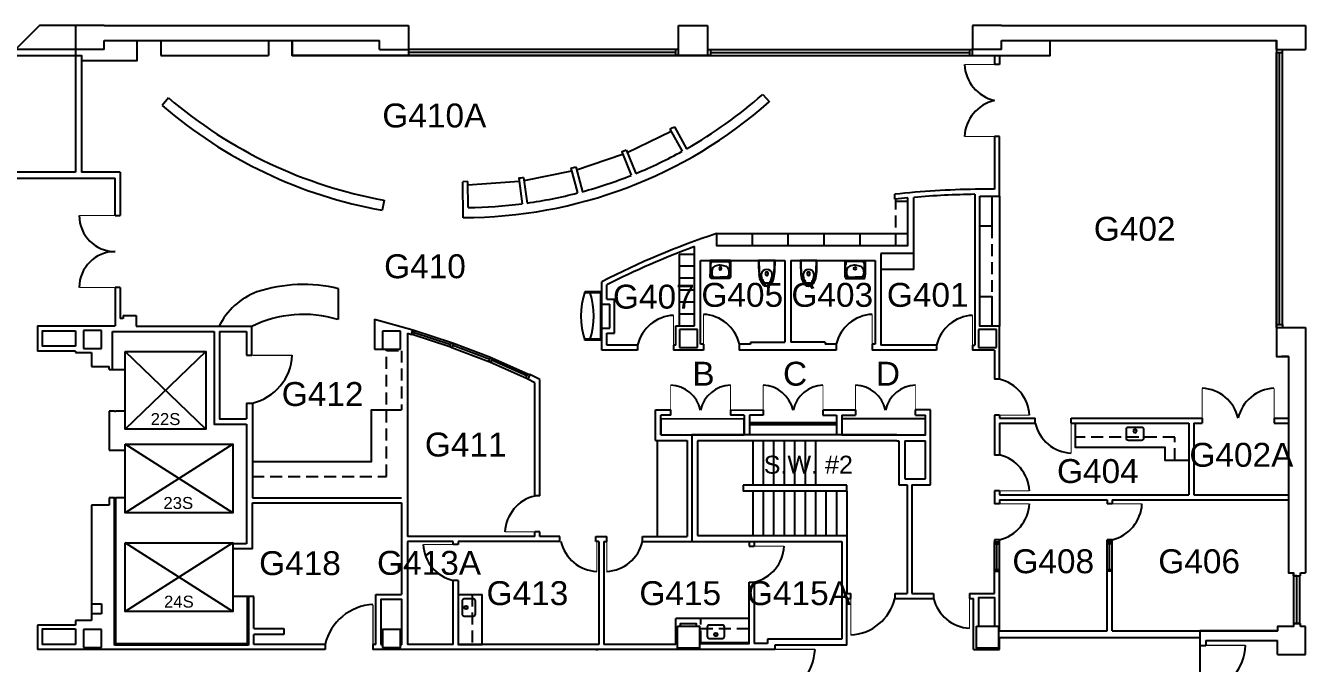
# Model space of a CAD drawing. Header units: inches. Extents: x -3235 to 3329, y 100 to 2924.
# Drawn here: x 2014 to 3298, y 1937 to 2577 of the extents above; entities that cross this region are included whole.
import ezdxf
from ezdxf.enums import TextEntityAlignment as Align

# ---------------------------------------------------------------- set-up
doc = ezdxf.new("R2010")
doc.units = ezdxf.units.IN
doc.header["$LTSCALE"] = 96
doc.header["$MEASUREMENT"] = 0
doc.linetypes.add('HIDDEN2', pattern=[0.1875, 0.125, -0.0625])
doc.layers.get('0').update_dxf_attribs({"linetype": 'CONTINUOUS'})
doc.layers.get('DEFPOINTS').update_dxf_attribs({"color": 31, "linetype": 'CONTINUOUS'})
for name, color, linetype in [('A-ANNO-ROOM', 4, 'CONTINUOUS'), ('A-ANNO-TEXT', 4, 'CONTINUOUS'), ('A-COLS', 5, 'CONTINUOUS'), ('A-DOOR', 2, 'CONTINUOUS'), ('A-FLOR-CASE', 3, 'CONTINUOUS'), ('A-FLOR-CASE-UPPR', 3, 'HIDDEN2'), ('A-FLOR-EVTR', 1, 'CONTINUOUS'), ('A-FLOR-PFIX', 2, 'CONTINUOUS'), ('A-FLOR-STRS', 2, 'CONTINUOUS'), ('A-GLAZ', 2, 'CONTINUOUS'), ('A-GLAZ-SILL', 1, 'CONTINUOUS'), ('A-SHAFT', 1, 'CONTINUOUS'), ('A-WALL-FULL', 6, 'CONTINUOUS')]:
    doc.layers.add(name, color=color, linetype=linetype)
doc.styles.add('A_FP1$0$Standard', font='txt')
doc.styles.add('ARIAL', font='arial.ttf')

# ---------------------------------------------------------------- blocks, each defined once
blk = doc.blocks.new('A_FP1$0$TRA_Lav2')
for p, q in [((-10.2, 0), (-10.2, -13.7)), ((-10.2, 0), (10.2, 0)), ((10.2, 0), (10.2, -13.7)), ((-9.5, -13.7), (-9.5, -4.4)), ((9.5, -13.7), (9.5, -4.4)), ((9.5, -13.7), (9.5, -4.4))]:
    blk.add_line(p, q)
for points in [[(0, -4.7, 0.096281), (-5.4, -5.7, 0.241749), (-8.3, -9.1, 0.139337), (-8.1, -15.2, 0.293749), (-6.4, -16.6, 0.028065), (0, -16.9)], [(0, -4.7, -0.096281), (5.4, -5.7, -0.241749), (8.3, -9.1, -0.139337), (8.1, -15.2, -0.293749), (6.4, -16.6, -0.028065), (0, -16.9)]]:
    blk.add_lwpolyline(points, format="xyb")
blk.add_circle((0, -8), 1.25)
for centre, radius, start, end in [((-3.1, -4.4), 6.41, 162.4135, 180), ((-7.3, -3), 2, 92.7884, 162.4135), ((-0.3, -147.5), 146.6, 87.0029, 92.7884), ((7.3, -3.1), 2, 17.2242, 87.0029), ((3.1, -4.4), 6.41, 0, 17.5865), ((3.1, -4.4), 6.41, 0, 17.2242), ((11.8, -13.7), 22.1, 180, 189.2025), ((-9, -17.1), 1, 189.2025, 267.5394), ((11.8, -13.7), 21.3, 180, 187.4822), ((-8.3, -16.3), 1, 187.4822, 267.7099), ((0, 191.9), 210.1, 267.5394, 272.4606), ((0, 191.9), 209.4, 267.7099, 272.2901), ((8.3, -16.3), 1, 272.2901, 352.5178), ((8.3, -16.3), 1, 272.2901, 352.5178), ((9, -17.1), 1, 272.4606, 350.7975), ((9, -17.1), 1, 272.4606, 350.7975), ((-11.8, -13.7), 21.3, 352.5178, 0), ((-11.8, -13.7), 21.3, 352.5178, 0), ((-11.8, -13.7), 22.1, 350.7975, 0), ((-11.8, -13.7), 22.1, 350.7975, 0)]:
    blk.add_arc(centre, radius, start, end)
blk = doc.blocks.new('A_FP1$0$corian-ss')
for p, q in [((6.625, 0), (-6.625, 0)), ((-8.625, -2), (-8.625, -11.375)), ((8.625, -11.375), (8.625, -2)), ((-6.625, -13.375), (6.625, -13.375))]:
    blk.add_line(p, q)
for radius in [1.75, 1.5]:
    blk.add_circle((0, -3.875), radius)
for centre, start, end in [((-6.625, -2), 90, 180), ((6.625, -2), 0, 90), ((-6.625, -11.375), 180, 270), ((6.625, -11.375), 270, 0)]:
    blk.add_arc(centre, 2, start, end)
blk = doc.blocks.new('A_FP1$0$TOILET')
for p, q in [((0, 8.4), (0, -8.4)), ((11.7, 0.7), (11.7, -0.8)), ((13.9, 1.3), (12.3, 1.3)), ((15, -0.2), (15, 0.2)), ((24.4, 1.2), (22, 2.9)), ((22.7, 1.7), (22.7, -1.8)), ((12.3, -1.3), (13.8, -1.3)), ((22, -2.9), (24.4, -1.3))]:
    blk.add_line(p, q)
for centre, radius, start, end in [((-0.6, -183.6), 192, 85.6595, 89.8129), ((-2.4, -199.1), 207, 85.4918, 89.3454), ((14.8, 0), 5.76, 138.8891, 221.1109), ((14.6, -0.5), 5.99, 95.8382, 134.1772), ((12.3, 0.7), 0.56, 90, 180.535), ((11.6, -14.2), 22.2, 63.1364, 84.1184), ((12.2, -13.1), 20.5, 64.9076, 85.1535), ((13.9, 0.2), 1.11, 0, 90.5857), ((14.9, -3.4), 8.85, 68.6011, 95.8382), ((10.9, -13.6), 19.8, 56.1601, 68.6011), ((15.7, -5.7), 12.2, 44.4074, 64.8903), ((16, -5), 12, 40.761, 61.8362), ((21.5, 1.7), 1.14, 0, 55.7536), ((22.8, 1.6), 2, 12.4978, 39.0597), ((23.9, 0.7), 0.757, 10.9251, 51.0236), ((12.7, 0), 12.3, 350.4841, 9.5159), ((24.1, 1.9), 1.36, 10.3332, 42.8161), ((14.6, 0), 11, 349.0024, 10.9976), ((0.5, 132.9), 140.8, 269.7854, 275.545), ((0.2, 149), 157.3, 269.9445, 275.0138), ((14.8, 0.6), 6.18, 225.8228, 258.905), ((12.3, -0.8), 0.56, 180, 270.5829), ((15, 1.8), 7.4, 258.905, 295.7005), ((13.8, -0.2), 1.13, 270, 0.5296), ((12.5, 11.5), 19.4, 274.1483, 298.3887), ((12.7, 11.2), 18.5, 274.3585, 296.0983), ((-14.9, 64.1), 76.5, 295.7005, 298.856), ((15.8, 5.5), 12, 295.153, 316.1614), ((16.4, 4.8), 11.5, 297.3045, 318.9088), ((21.6, -1.8), 1.04, 300.9018, 360), ((24.1, -0.8), 0.599, 303.3554, 354.696), ((23.4, -1.8), 1.38, 314.4952, 352.3555), ((23.7, -1.8), 1.72, 323.3983, 350.1871)]:
    blk.add_arc(centre, radius, start, end)
at = {"style": 'A_FP1$0$Standard', "flags": 8}
for tag in ['MODELNUMBER', 'MATERIAL', 'PRODUCT', 'TRADENAME']:
    blk.add_attdef(tag, (-0.1, 0), '', height=0.001, dxfattribs=at)

msp = doc.modelspace()

# ---------------------------------------------------------------- linework, layer by layer
at = {"layer": 'A-COLS'}
for p, q in [((2089.5, 2270.5), (2071.5, 2270.5)), ((2071.5, 2270.5), (2071.5, 2252.5)), ((2089.5, 2252.5), (2089.5, 2270.5)), ((2389.5, 2269.8), (2371.5, 2269.8)), ((2371.5, 2269.8), (2371.5, 2251.8)), ((2389.5, 2251.8), (2389.5, 2269.8)), ((2687.5, 2271.6), (2669.5, 2271.6)), ((2669.5, 2271.6), (2669.5, 2253.6)), ((2687.5, 2253.6), (2687.5, 2271.6)), ((2987.5, 2271.6), (2969.5, 2271.6)), ((2969.5, 2271.6), (2969.5, 2253.6)), ((2987.5, 2253.6), (2987.5, 2271.6)), ((2071.5, 2252.5), (2089.5, 2252.5)), ((2371.5, 2251.8), (2389.5, 2251.8)), ((2669.5, 2253.6), (2687.5, 2253.6)), ((2969.5, 2253.6), (2987.5, 2253.6)), ((2089.5, 1970.5), (2071.5, 1970.5)), ((2071.5, 1970.5), (2071.5, 1952.5)), ((2089.5, 1952.5), (2089.5, 1970.5)), ((2071.5, 1952.5), (2089.5, 1952.5))]:
    msp.add_line(p, q, dxfattribs=at)
msp.add_lwpolyline([(2371.5, 1952.5), (2389.5, 1952.5), (2389.5, 1970.5), (2371.5, 1970.5), (2371.5, 1952.5)], dxfattribs=at)
for points in [[(2667.5, 1973.8), (2689.5, 1973.8), (2689.5, 1951.8), (2667.5, 1951.8)], [(2967.5, 1973.8), (2989.5, 1973.8), (2989.5, 1951.8), (2967.5, 1951.8)]]:
    msp.add_lwpolyline(points, close=True, dxfattribs=at)
at = {"layer": 'A-DOOR'}
for points, const_width in [([(2985.5, 2537.3), (2955.5, 2537.3)], 1), ([(2985.5, 2465.3), (2955.5, 2465.3)], 1), ([(2103.3, 2385.8), (2067.3, 2385.8)], 1), ([(2103.3, 2313.8), (2067.3, 2313.8)], 1), ([(2663.5, 2255.8), (2663.5, 2285.8)], 1), ([(2693.6, 2256.8), (2693.6, 2286.8)], 1), ([(2862.7, 2256.8), (2862.7, 2286.8)], 1), ([(2963.5, 2255.8), (2963.5, 2285.8)], 1), ([(2241, 2245.7), (2281, 2245.7)], 1.33), ([(2660.7, 2190.8), (2660.7, 2215.8)], 0.833), ([(2720.7, 2190.8), (2720.7, 2215.8)], 0.833), ([(2753.5, 2190.8), (2753.5, 2215.8)], 0.833), ([(2813.5, 2190.8), (2813.5, 2215.8)], 0.833), ([(2846.2, 2190.8), (2846.2, 2215.8)], 0.833), ([(2906.2, 2190.8), (2906.2, 2215.8)], 0.833), ([(3194, 2182.6), (3194, 2212.6)], 1), ([(3266, 2182.6), (3266, 2212.6)], 1), ([(2990.5, 2185.6), (3020.5, 2185.6)], 1), ([(3062.5, 2177.6), (3062.5, 2147.6)], 1), ([(2990.5, 2109.6), (3020.5, 2109.6)], 1), ([(2990.5, 2096.6), (3020.5, 2096.6)], 1), ([(3103.5, 2096.6), (3133.5, 2096.6)], 1), ([(2524.5, 2068.4), (2494.5, 2068.4)], 1), ([(2442.5, 2055.8), (2412.5, 2055.8)], 1), ([(2586.5, 2058.7), (2586.5, 2028.7)], 1), ([(2596.5, 2058.7), (2596.5, 2028.7)], 1), ([(2744.5, 2054.1), (2774.5, 2054.1)], 1), ([(2362, 1955.6), (2362, 1995.6)], 1.33), ([(2841.5, 2001.7), (2841.5, 1965.1)], 1.22), ([(2960.5, 2001.8), (2960.5, 1971.8)], 1), ([(3197.5, 1954.6), (3237.5, 1954.6)], 1.33), ([(2765.2, 1950.6), (2805.6, 1950.6)], 1.35)]:
    msp.add_lwpolyline(points, dxfattribs=dict(at, const_width=const_width))
for centre, radius, start, end in [((2994.4, 2539.3), 39, 182.8582, 256.753), ((2994.4, 2463.4), 39, 103.247, 177.1418), ((2103.3, 2385.8), 36, 180, 270), ((2103.3, 2313.8), 36, 90, 180), ((2665.4, 2246.8), 39, 92.8582, 166.753), ((2691.7, 2247.8), 39, 13.247, 87.1418), ((2864.7, 2247.8), 39, 92.8582, 166.753), ((2965.4, 2246.8), 39, 92.8582, 166.753), ((2229.1, 2248.3), 52, 283.247, 357.1418), ((2981.6, 2183.7), 39, 2.8582, 76.753), ((2659.1, 2183.3), 32.5, 13.247, 87.1418), ((2722.3, 2183.3), 32.5, 92.8582, 166.753), ((2751.8, 2183.3), 32.5, 13.247, 87.1418), ((2815.1, 2183.3), 32.5, 92.8582, 166.753), ((2844.6, 2183.3), 32.5, 13.247, 87.1418), ((2907.8, 2183.3), 32.5, 92.8582, 166.753), ((3192.1, 2173.7), 39, 13.247, 87.1418), ((3267.9, 2173.7), 39, 92.8582, 166.753), ((3064.4, 2186.5), 39, 193.247, 267.1418), ((2981.6, 2107.7), 39, 2.8582, 76.753), ((2533.4, 2066.5), 39, 103.247, 177.1418), ((2981.6, 2098.6), 39, 283.247, 357.1418), ((3094.6, 2098.6), 39, 283.247, 357.1418), ((2451.4, 2057.7), 39, 182.8582, 256.753), ((2588.5, 2067.7), 39, 193.247, 267.1418), ((2594.5, 2067.7), 39, 272.8582, 346.753), ((2735.6, 2056.1), 39, 283.247, 357.1418), ((2364.6, 1943.7), 52, 92.8582, 166.753), ((2839.1, 2012.7), 47.7, 272.8582, 346.753), ((2962.4, 2010.8), 39, 193.247, 267.1418), ((3185.6, 1957.2), 52, 283.247, 357.1418), ((2753.1, 1953.2), 52.5, 283.247, 357.1418)]:
    msp.add_arc(centre, radius, start, end, dxfattribs=at)
at = {"layer": 'A-FLOR-CASE'}
for p, q in [((2149.3, 2561.5), (2149.3, 2546.5)), ((2257.3, 2561.5), (2257.3, 2546.5)), ((2149.3, 2546.5), (2257.3, 2546.5)), ((2157, 2504), (2150.5, 2496.4)), ((2753, 2507.5), (2759.7, 2500)), ((2617.2, 2449.3), (2661.2, 2470.4)), ((2660, 2472.5), (2672.3, 2450.6)), ((2664.4, 2474.9), (2676.7, 2453)), ((2566.2, 2431.9), (2612.5, 2447.4)), ((2611.6, 2449.8), (2621.1, 2426.3)), ((2614.9, 2448.2), (2614.9, 2448.2)), ((2616.2, 2451.7), (2625.7, 2428.1)), ((2513.6, 2421), (2561.4, 2430.6)), ((2560.6, 2433.4), (2567.3, 2408.6)), ((2565.5, 2434.7), (2572.1, 2409.8)), ((2457.3, 2420), (2452.3, 2419.8)), ((2452.6, 2383.7), (2452.3, 2419.8)), ((2457.3, 2416.8), (2508.6, 2420.4)), ((2457.5, 2393.9), (2457.3, 2420)), ((2508.2, 2423.5), (2511.7, 2397.7)), ((2513.1, 2424.2), (2516.7, 2398.4)), ((2373.1, 2401.4), (2371.2, 2391.2)), ((2706.7, 2367.8), (2898.7, 2367.8)), ((2669.3, 2347.3), (2669.3, 2275.2)), ((2669.3, 2347.3), (2684.3, 2347.3)), ((2904.7, 2331.8), (2904.7, 2347.8)), ((2669.3, 2335.3), (2684.3, 2335.3)), ((2904.7, 2331.8), (2871.7, 2331.8)), ((2327.5, 2281.6), (2327.5, 2312.5)), ((2669.3, 2323.3), (2684.3, 2323.3)), ((2669.3, 2311.3), (2684.3, 2311.3)), ((2591.5, 2309.3), (2574.5, 2309.3)), ((2574.5, 2309.3), (2574.5, 2308.3)), ((2591.5, 2308.3), (2574.5, 2308.3)), ((2590.7, 2260.7), (2590.7, 2309.3)), ((2669.3, 2299.3), (2684.3, 2299.3)), ((2669.3, 2287.3), (2684.3, 2287.3)), ((2591.5, 2261.7), (2574.5, 2261.7)), ((2574.5, 2260.7), (2574.5, 2261.7)), ((2591.5, 2260.7), (2574.5, 2260.7)), ((2739.7, 2178.3), (2827.2, 2178.3)), ((2739.7, 2176.3), (2827.2, 2176.3)), ((2447.5, 2005.6), (2471.5, 2005.6)), ((2691, 1957.6), (2739.5, 1957.6))]:
    msp.add_line(p, q, dxfattribs=at)
for points in [[(2971, 2405.2), (2990.5, 2405.2), (2990.5, 2275), (2971, 2275)], [(2650.7, 2165.8), (2734.4, 2165.7), (2734.4, 2181.7), (2650.7, 2181.8)], [(2832.5, 2165.8), (2916.2, 2165.8), (2916.2, 2181.8), (2832.5, 2181.8)]]:
    msp.add_lwpolyline(points, close=True, dxfattribs=at)
for points in [[(2983, 2405.2), (2983, 2375.2), (2971, 2375.2)], [(2971, 2304.8), (2983, 2304.8), (2983, 2275)], [(2241, 2139.2), (2360.5, 2139.2), (2360.5, 2190.8), (2390.5, 2190.8)], [(3066.5, 2177.6), (3066.5, 2153.6), (3156.5, 2153.6), (3156.5, 2140.6), (3180.5, 2140.6)], [(2647.2, 2160.2), (2647.2, 2063.8)], [(2447.5, 2005.6), (2447.5, 1955.6), (2471.5, 1955.6), (2471.5, 2005.6)], [(2739.5, 1981.6), (2691, 1981.6)]]:
    msp.add_lwpolyline(points, dxfattribs=at)
for centre, radius, start, end in [((2454.5, 2851.6), 457.6, 229.4345, 259.7414), ((2453, 2846.9), 453, 299.5894, 311.4743), ((2453, 2846.9), 463, 229.2055, 259.8242), ((2453, 2846.9), 463, 269.9517, 311.4743), ((2440.3, 2869.6), 453.8, 298.9575, 299.5888), ((2443.1, 2871.3), 453.8, 291.7819, 292.4131), ((2453, 2846.9), 453, 292.4137, 298.957), ((2446.2, 2872.6), 453.8, 284.6062, 285.2374), ((2449.5, 2873.5), 453.8, 277.4305, 278.0617), ((2453, 2846.9), 453, 285.238, 291.7813), ((2453, 2846.9), 453, 278.075, 284.6056), ((2453, 2846.9), 453, 270.5704, 277.4426), ((2292.3, 2166.3), 150.4, 76.4634, 108.1465), ((2270.7, 2243.5), 70.4, 110.9852, 153.7897), ((2648.7, 2285), 78.1, 161.8846, 198.1154), ((2507.8, 2285), 75.7, 342.0853, 17.9147), ((2292.3, 2168.8), 117.9, 73.0299, 116.0659)]:
    msp.add_arc(centre, radius, start, end, dxfattribs=at)
at = {"layer": 'A-FLOR-CASE-UPPR'}
for p, q in [((2886.7, 2355.8), (2886.7, 2402.2)), ((2983, 2375.2), (2983, 2304.8)), ((2447.5, 2005.6), (2461.5, 2005.6)), ((2691, 1971.6), (2739.5, 1971.6)), ((2691, 1957.6), (2739.5, 1957.6))]:
    msp.add_line(p, q, dxfattribs=at)
for points in [[(2983, 2405.2), (2983, 2375.2), (2971, 2375.2)], [(2886.7, 2400.2), (2898.7, 2400.2)], [(2898.7, 2356.8), (2898.7, 2400.2)], [(2742.7, 2355.8), (2742.7, 2367.8)], [(2778.7, 2355.8), (2778.7, 2367.8)], [(2814.7, 2355.8), (2814.7, 2367.8)], [(2850.7, 2355.8), (2850.7, 2367.8)], [(2971, 2304.8), (2983, 2304.8), (2983, 2275)], [(2241, 2124.2), (2375.5, 2124.2), (2375.5, 2250.6), (2390.5, 2250.3), (2390.5, 2190.8)], [(3166.5, 2140.6), (3166.5, 2163.6), (3066.5, 2163.6)], [(2461.5, 2005.6), (2461.5, 1955.6)], [(2691, 1957.6), (2691, 1981.6)]]:
    msp.add_lwpolyline(points, dxfattribs=at)
at = {"layer": 'A-FLOR-EVTR'}
for p, q in [((2194.5, 2171.5), (2113.5, 2249.5)), ((2194.5, 2249.5), (2113.5, 2171.5)), ((2221.5, 2156.5), (2113.5, 2087.5)), ((2221.5, 2087.5), (2113.5, 2156.5)), ((2221.5, 2057.5), (2113.5, 1988.5)), ((2221.5, 1988.5), (2113.5, 2057.5))]:
    msp.add_line(p, q, dxfattribs=at)
for points in [[(2113.5, 2249.5), (2194.5, 2249.5), (2194.5, 2171.5), (2113.5, 2171.5)], [(2113.5, 2156.5), (2221.5, 2156.5), (2221.5, 2087.5), (2113.5, 2087.5)], [(2113.5, 2057.5), (2221.5, 2057.5), (2221.5, 1988.5), (2113.5, 1988.5)]]:
    msp.add_lwpolyline(points, close=True, dxfattribs=at)
at = {"layer": 'A-FLOR-STRS'}
for p, q in [((2743, 2159.8), (2743, 2115.3)), ((2753.5, 2159.8), (2753.5, 2115.3)), ((2764, 2159.8), (2764, 2115.3)), ((2774.5, 2159.8), (2774.5, 2115.3)), ((2785, 2159.8), (2785, 2115.3)), ((2795.5, 2159.8), (2795.5, 2115.3)), ((2806, 2159.8), (2806, 2115.3)), ((2743, 2109.3), (2743, 2064.8)), ((2743, 2109.3), (2743, 2064.8)), ((2753.5, 2109.3), (2753.5, 2064.8)), ((2753.5, 2109.3), (2753.5, 2064.8)), ((2764, 2109.3), (2764, 2064.8)), ((2764, 2109.3), (2764, 2064.8)), ((2774.5, 2109.3), (2774.5, 2064.8)), ((2774.5, 2109.3), (2774.5, 2064.8)), ((2785, 2109.3), (2785, 2064.8)), ((2785, 2109.3), (2785, 2064.8)), ((2795.5, 2109.3), (2795.5, 2064.8)), ((2795.5, 2109.3), (2795.5, 2064.8)), ((2806, 2109.3), (2806, 2064.8)), ((2806, 2109.3), (2806, 2064.8)), ((2816.5, 2109.3), (2816.5, 2064.8)), ((2816.5, 2109.3), (2816.5, 2064.8)), ((2827, 2109.3), (2827, 2064.8)), ((2827, 2109.3), (2827, 2064.8)), ((2837.5, 2109.3), (2837.5, 2064.8))]:
    msp.add_line(p, q, dxfattribs=at)
at = {"layer": 'A-GLAZ'}
for p, q in [((2665.5, 2549.5), (2397.5, 2549.5)), ((2700.5, 2549.5), (2960.5, 2549.5)), ((3271.5, 2276.5), (3271.5, 2549.5)), ((2440, 2256.3), (2403.2, 2268.2)), ((2479.1, 2241.4), (2442, 2255.6)), ((2516.4, 2225), (2481.1, 2240.7)), ((2988, 2030.6), (2988, 2056.6)), ((3101, 2030.9), (3101, 2056.6)), ((3289, 1976.5), (3289, 2024.5))]:
    msp.add_line(p, q, dxfattribs=at)
for points in [[(2401.9, 2271.2), (2403.9, 2270.6), (2402.5, 2266.1), (2400.6, 2266.6)], [(2440.8, 2258.6), (2442.8, 2257.9), (2441.2, 2253.3), (2439.2, 2254)], [(2480, 2243.7), (2482, 2242.9), (2480.1, 2238.3), (2478.2, 2239.1)], [(2517.4, 2227.2), (2519.4, 2226.3), (2517.4, 2221.8), (2515.4, 2222.7)]]:
    msp.add_lwpolyline(points, close=True, dxfattribs=at)
at = {"layer": 'A-GLAZ-SILL'}
for p, q in [((2668.5, 2552.5), (2397.5, 2552.5)), ((2668.5, 2546.5), (2397.5, 2546.5)), ((2700.5, 2552.5), (2963.5, 2552.5)), ((2700.5, 2546.5), (2960.5, 2546.5)), ((3268.5, 2552.5), (3268.5, 2549.5)), ((3268.5, 2549.5), (3274.5, 2549.5)), ((3268.5, 2276.5), (3268.5, 2549.5)), ((3274.5, 2549.5), (3274.5, 2552.5)), ((3274.5, 2276.5), (3274.5, 2549.5)), ((3268.5, 2273.5), (3268.5, 2276.5)), ((3268.5, 2276.5), (3274.5, 2276.5)), ((3274.5, 2276.5), (3274.5, 2273.5)), ((2439.2, 2254), (2402.5, 2266.1)), ((2403.9, 2270.6), (2440.8, 2258.6)), ((2478.2, 2239.1), (2441.2, 2253.3)), ((2442.8, 2257.9), (2480, 2243.7)), ((2515.4, 2222.7), (2480.1, 2238.3)), ((2482, 2242.9), (2517.4, 2227.2)), ((2985.5, 2028.6), (2985.5, 2058.6)), ((2985.5, 2056.6), (2990.5, 2056.6)), ((2990.5, 2028.6), (2990.5, 2058.6)), ((3103.5, 2058.6), (3098.5, 2058.6)), ((3098.5, 2028.9), (3098.5, 2058.6)), ((3103.5, 2028.9), (3103.5, 2058.6)), ((3103.5, 2028.9), (3098.5, 2028.9)), ((2990.5, 2028.6), (2985.5, 2028.6)), ((3286, 2024.5), (3292, 2024.5)), ((3286, 1976.5), (3286, 2024.5)), ((3292, 1976.5), (3292, 2024.5)), ((3286, 1976.5), (3292, 1976.5))]:
    msp.add_line(p, q, dxfattribs=at)
for points in [[(2985.5, 2058.6), (2990.5, 2058.6)], [(3103.5, 2056.6), (3098.5, 2056.6)], [(2985.5, 2030.6), (2990.5, 2030.6)], [(3098.5, 2030.9), (3103.5, 2030.9)]]:
    msp.add_lwpolyline(points, dxfattribs=at)
at = {"layer": 'A-SHAFT'}
for p, q in [((2079.5, 1996.4), (2089.5, 1996.4)), ((2089.5, 1996.4), (2089.5, 1986.4)), ((2089.5, 1986.4), (2079.5, 1986.4))]:
    msp.add_line(p, q, dxfattribs=at)
at = {"layer": 'A-WALL-FULL'}
for p, q in [((2027.5, 2576.5), (2003.5, 2552.5)), ((2063.5, 2576.5), (2027.5, 2576.5)), ((2063.5, 2576.5), (2063.5, 2546.5)), ((2092.5, 2576.5), (2063.5, 2576.5)), ((2092.5, 2576.5), (2368.5, 2576.5)), ((2368.5, 2576.5), (2392.5, 2576.5)), ((2392.5, 2576.5), (2397.5, 2576.5)), ((2397.5, 2576.5), (2397.5, 2546.5)), ((2668.5, 2552.5), (2668.5, 2576.5)), ((2668.5, 2576.5), (2692.5, 2576.5)), ((2692.5, 2576.5), (2697.5, 2576.5)), ((2697.5, 2576.5), (2697.5, 2546.5)), ((2992.5, 2576.5), (2963.5, 2576.5)), ((2963.5, 2576.5), (2963.5, 2552.5)), ((2992.5, 2576.5), (3268.5, 2576.5)), ((3268.5, 2576.5), (3292.5, 2576.5)), ((3292.5, 2576.5), (3297.5, 2576.5)), ((3297.5, 2576.5), (3297.5, 2552.5)), ((2092.5, 2552.5), (2092.5, 2561.5)), ((2092.5, 2561.5), (2368.5, 2561.5)), ((2125.5, 2541.5), (2125.5, 2561.5)), ((2281.1, 2546.5), (2281.1, 2561.5)), ((2368.5, 2552.5), (2368.5, 2561.5)), ((2992.5, 2552.5), (2992.5, 2561.5)), ((2992.5, 2561.5), (3268.5, 2561.5)), ((3041.5, 2546.5), (3041.5, 2561.5)), ((3268.5, 2552.5), (3268.5, 2561.5)), ((2063.5, 2552.5), (2003.5, 2552.5)), ((2003.5, 2546.5), (2063.5, 2546.5)), ((2092.5, 2552.5), (2063.5, 2552.5)), ((2063.5, 2546.5), (2063.5, 2429.5)), ((2063.5, 2546.5), (2063.5, 2429.5)), ((2397.5, 2546.5), (2281.1, 2546.5)), ((2368.5, 2552.5), (2397.5, 2552.5)), ((2668.5, 2552.5), (2665.5, 2552.5)), ((2665.5, 2552.5), (2665.5, 2546.5)), ((2665.5, 2546.5), (2667.5, 2546.5)), ((2667.5, 2546.5), (2668.5, 2546.5)), ((2668.5, 2546.5), (2668.5, 2552.5)), ((2697.5, 2546.5), (2668.5, 2546.5)), ((2697.5, 2552.5), (2700.5, 2552.5)), ((2698.5, 2546.5), (2697.5, 2546.5)), ((2700.5, 2546.5), (2698.5, 2546.5)), ((2700.5, 2552.5), (2700.5, 2546.5)), ((2960.5, 2552.5), (2960.5, 2546.5)), ((2960.5, 2546.5), (2963.5, 2546.5)), ((2963.5, 2546.5), (2963.5, 2553.5)), ((2992.5, 2552.5), (2963.5, 2552.5)), ((2963.5, 2546.5), (2985.5, 2546.5)), ((2985.5, 2546.5), (2985.5, 2537.3)), ((2990.5, 2546.5), (2990.5, 2537.3)), ((2990.5, 2546.5), (3041.5, 2546.5)), ((3268.5, 2552.5), (3297.5, 2552.5)), ((3268.5, 2552.5), (3268.5, 2272.5)), ((2069.5, 2541.5), (2069.5, 2429.5)), ((2069.5, 2541.5), (2125.5, 2541.5)), ((2990.5, 2537.3), (2985.5, 2537.3)), ((2990.5, 2465.3), (2985.5, 2465.3)), ((2985.5, 2465.3), (2985.5, 2412.2)), ((2990.5, 2405.2), (2990.5, 2465.3)), ((2063.5, 2429.5), (2003.5, 2429.5)), ((2108.3, 2429.5), (2069.5, 2429.5)), ((2108.3, 2429.5), (2108.3, 2385.8)), ((2003.5, 2423.5), (2103.3, 2423.5)), ((2885.7, 2402.2), (2885.7, 2407.3)), ((2898.7, 2355.8), (2898.7, 2403.6)), ((2904.7, 2347.8), (2904.7, 2404.1)), ((2966, 2407.2), (2966, 2255.8)), ((2985.5, 2412.2), (2966.5, 2412.2)), ((2103.3, 2385.8), (2108.3, 2385.8)), ((2684.5, 2275.3), (2684.5, 2354.7)), ((2690.5, 2256.8), (2690.5, 2340.8)), ((2690.5, 2340.8), (2775.1, 2340.8)), ((2775.1, 2340.8), (2775.1, 2258.8)), ((2781.1, 2340.8), (2781.1, 2258.8)), ((2781.1, 2340.8), (2865.7, 2340.8)), ((2865.7, 2340.8), (2865.7, 2256.8)), ((2871.7, 2347.8), (2871.7, 2255.8)), ((2904.7, 2347.8), (2871.7, 2347.8)), ((2103.3, 2313.8), (2103.3, 2275.3)), ((2108.3, 2313.8), (2103.3, 2313.8)), ((2108.3, 2313.8), (2108.3, 2282.5)), ((2591.5, 2296), (2591.5, 2319.5)), ((2596.5, 2302), (2596.5, 2316.4)), ((2596.5, 2302), (2604.5, 2302)), ((2604.5, 2268), (2604.5, 2302)), ((2111.5, 2285.5), (2124.5, 2285.5)), ((2111.5, 2285.5), (2111.5, 2282.5)), ((2124.5, 2285.5), (2124.5, 2274.8)), ((2590.7, 2297), (2599.5, 2297)), ((2591.5, 2250.8), (2591.5, 2295.6)), ((2599.5, 2273), (2599.5, 2297)), ((2025.5, 2275.3), (2103.3, 2275.3)), ((2025.5, 2275.3), (2025.5, 2249.8)), ((2111.5, 2282.5), (2108.3, 2282.5)), ((2124.5, 2274.8), (2240.5, 2274.8)), ((2240.5, 2245.7), (2240.5, 2274.8)), ((2363.5, 2281.8), (2363.5, 2251.8)), ((2363.5, 2281.8), (2401.9, 2271.2)), ((2590.7, 2273), (2599.5, 2273)), ((2666, 2255.8), (2666, 2275.3)), ((2666, 2275.3), (2684.5, 2275.3)), ((2990.5, 2221.6), (2990.5, 2275)), ((3268.5, 2273.5), (3297.5, 2273.5)), ((3268.5, 2273.5), (3268.5, 2244.5)), ((3297.5, 2273.5), (3297.5, 2244.5)), ((2063.5, 2270.3), (2063.5, 2254.8)), ((2100.7, 2231.5), (2100.7, 2269.5)), ((2100.7, 2269.5), (2202.8, 2269.5)), ((2208, 2269.5), (2235.2, 2269.5)), ((2235.2, 2269.5), (2235.2, 2245.7)), ((2396.5, 2267.9), (2396.5, 2063.8)), ((2396.5, 2267.9), (2400.6, 2266.6)), ((2596.5, 2255.8), (2596.5, 2268)), ((2596.5, 2268), (2604.5, 2268)), ((2063.5, 2249.8), (2025.5, 2249.8)), ((2063.5, 2249.8), (2063.5, 2248.5)), ((2063.5, 2248.5), (2079.5, 2248.5)), ((2079.5, 2248.5), (2079.5, 2234.5)), ((2363.5, 2251.8), (2371.5, 2251.8)), ((2627.5, 2250.8), (2591.5, 2250.8)), ((2627.5, 2255.8), (2596.5, 2255.8)), ((2627.5, 2255.8), (2627.5, 2250.8)), ((2666, 2255.8), (2663.5, 2255.8)), ((2663.5, 2255.8), (2663.5, 2250.8)), ((2693.5, 2250.8), (2663.5, 2250.8)), ((2693.5, 2256.8), (2690.5, 2256.8)), ((2693.5, 2256.8), (2693.5, 2250.8)), ((2729.5, 2256.8), (2729.5, 2250.8)), ((2740.7, 2256.8), (2729.5, 2256.8)), ((2826.7, 2250.8), (2729.5, 2250.8)), ((2740.7, 2258.8), (2775.1, 2258.8)), ((2740.7, 2258.8), (2740.7, 2256.8)), ((2815.6, 2258.8), (2781.1, 2258.8)), ((2815.6, 2258.8), (2815.6, 2256.8)), ((2826.7, 2256.8), (2815.6, 2256.8)), ((2826.7, 2256.8), (2826.7, 2250.8)), ((2862.7, 2256.8), (2862.7, 2250.8)), ((2865.7, 2256.8), (2862.7, 2256.8)), ((2927.5, 2250.8), (2862.7, 2250.8)), ((2927.5, 2255.8), (2871.7, 2255.8)), ((2927.5, 2255.8), (2927.5, 2250.8)), ((2963.5, 2255.8), (2963.5, 2250.8)), ((2963.5, 2255.8), (2966, 2255.8)), ((2985.5, 2250.8), (2963.5, 2250.8)), ((2985.5, 2250.8), (2985.5, 2221.6)), ((2079.5, 2234.5), (2097.5, 2234.5)), ((2097.5, 2231.5), (2097.5, 2234.5)), ((2235.2, 2245.7), (2240.5, 2245.7)), ((3268.5, 2244.5), (3274.5, 2244.5)), ((3280.5, 2244.5), (3273.5, 2244.5)), ((3280.5, 2244.5), (3280.5, 2027.5)), ((3297.5, 2244.5), (3297.5, 2027.5)), ((2097.5, 2231.5), (2113.5, 2231.5)), ((2524.5, 2218.1), (2517.4, 2221.8)), ((2529.5, 2221.3), (2519.4, 2226.3)), ((2529.5, 2104.5), (2529.5, 2221.3)), ((2990.5, 2221.6), (2985.5, 2221.6)), ((2524.5, 2104.5), (2524.5, 2218.1)), ((2235.2, 2197.7), (2235.2, 2181.8)), ((2235.2, 2197.7), (2240.5, 2197.7)), ((2241, 2197.7), (2241, 2102.5)), ((2097.5, 2189.5), (2097.5, 2150.5)), ((2102.8, 2189.5), (2097.5, 2189.5)), ((2102.8, 2189.5), (2104.2, 2189.5)), ((2113.5, 2189.5), (2104.2, 2189.5)), ((2645.4, 2160.2), (2645.4, 2190.8)), ((2645.4, 2190.8), (2660.7, 2190.8)), ((2650.7, 2165.8), (2650.7, 2185.5)), ((2660.7, 2185.5), (2650.7, 2185.5)), ((2660.7, 2185.5), (2660.7, 2190.8)), ((2720.7, 2190.8), (2753.5, 2190.7)), ((2720.7, 2190.8), (2720.7, 2185.5)), ((2734.4, 2185.5), (2720.7, 2185.5)), ((2734.4, 2185.5), (2734.4, 2165.7)), ((2739.7, 2185.5), (2739.7, 2165.7)), ((2753.5, 2185.5), (2739.7, 2185.5)), ((2753.5, 2190.8), (2753.5, 2185.5)), ((2846.2, 2190.7), (2813.5, 2190.7)), ((2813.5, 2190.7), (2813.5, 2185.5)), ((2813.5, 2185.5), (2827.2, 2185.5)), ((2827.2, 2185.5), (2827.2, 2165.7)), ((2832.5, 2185.5), (2846.2, 2185.5)), ((2832.5, 2185.5), (2832.5, 2165.8)), ((2846.2, 2190.8), (2846.2, 2185.5)), ((2921.5, 2190.8), (2906.2, 2190.8)), ((2906.2, 2185.5), (2906.2, 2190.8)), ((2906.2, 2185.5), (2916.2, 2185.5)), ((2916.2, 2165.8), (2916.2, 2185.5)), ((2921.5, 2115.8), (2921.5, 2190.8)), ((2990.5, 2185.6), (2985.5, 2185.6)), ((2985.5, 2185.6), (2985.5, 2145.6)), ((2990.5, 2185.6), (2990.5, 2182.6)), ((2235.2, 2176.5), (2235.2, 2056.5)), ((2990.5, 2182.6), (3026.5, 2182.6)), ((2990.5, 2177.6), (2990.5, 2145.6)), ((2990.5, 2177.6), (3026.5, 2177.6)), ((3026.5, 2177.6), (3026.5, 2182.6)), ((3062.5, 2177.6), (3062.5, 2182.6)), ((3062.5, 2182.6), (3194, 2182.6)), ((3062.5, 2177.6), (3180.5, 2177.6)), ((3180.5, 2177.6), (3180.5, 2105.6)), ((3185.5, 2177.6), (3185.5, 2105.6)), ((3185.5, 2177.6), (3194, 2177.6)), ((3194, 2182.6), (3194, 2177.6)), ((3266, 2182.6), (3266, 2177.6)), ((3266, 2182.6), (3280.5, 2182.6)), ((3266, 2177.6), (3280.5, 2177.6)), ((2645.4, 2160.2), (2677.3, 2160.2)), ((2677.3, 2160.2), (2677.3, 2063.8)), ((2682, 2165.8), (2682, 2058.7)), ((2887.6, 2165.8), (2682, 2165.8)), ((2887.6, 2159.8), (2687.5, 2159.8)), ((2687.5, 2159.8), (2687.5, 2135.8)), ((2887.6, 2159.8), (2889.5, 2159.8)), ((2889.5, 2159.8), (2889.5, 2115.8)), ((2895.5, 2159.8), (2895.5, 2121.8)), ((2895.5, 2159.8), (2916.2, 2159.8)), ((2916.2, 2121.8), (2916.2, 2159.8)), ((2097.5, 2150.5), (2113.5, 2150.5)), ((2990.5, 2145.6), (2985.5, 2145.6)), ((2687.5, 2135.8), (2687.5, 2064.8)), ((2895.5, 2121.8), (2916.2, 2121.8)), ((2733.5, 2115.3), (2733.5, 2109.3)), ((2837.5, 2115.3), (2733.5, 2115.3)), ((2837.5, 2109.3), (2733.5, 2109.3)), ((2837.5, 2109.3), (2837.5, 2115.3)), ((2889.5, 2115.8), (2898.1, 2115.8)), ((2898.1, 2115.8), (2898.1, 2006.8)), ((2902.7, 2115.8), (2921.5, 2115.8)), ((2902.7, 2115.8), (2902.7, 2006.8)), ((2990.5, 2109.6), (2985.5, 2109.6)), ((2985.5, 2109.6), (2985.5, 2096.6)), ((2990.5, 2109.6), (2990.5, 2105.6)), ((2079.5, 2095.4), (2079.5, 1979.4)), ((2097.5, 2095.4), (2079.5, 2095.4)), ((2097.5, 2102.5), (2097.5, 2095.4)), ((2102.8, 2102.5), (2097.5, 2102.5)), ((2102.8, 1954.8), (2102.8, 2102.5)), ((2102.8, 2102.5), (2104.2, 2102.5)), ((2113.5, 2102.5), (2104.2, 2102.5)), ((2104.2, 1956.2), (2104.2, 2102.5)), ((2241, 2102.5), (2390.5, 2102.5)), ((2241, 2051.5), (2241, 2097.5)), ((2241, 2097.5), (2390.5, 2097.5)), ((2390.5, 2097.5), (2390.5, 2005.5)), ((2529.5, 2104.5), (2524.5, 2104.5)), ((2990.5, 2096.6), (2985.5, 2096.6)), ((2990.5, 2105.6), (3180.5, 2105.6)), ((2990.5, 2100.6), (3098.5, 2100.6)), ((2990.5, 2100.6), (2990.5, 2096.6)), ((3098.5, 2100.6), (3098.5, 2096.6)), ((3103.5, 2096.6), (3098.5, 2096.6)), ((3103.5, 2100.6), (3103.5, 2096.6)), ((3103.5, 2100.6), (3280.5, 2100.6)), ((3185.5, 2105.6), (3280.5, 2105.6)), ((2529.5, 2068.5), (2524.5, 2068.5)), ((2524.5, 2063.8), (2524.5, 2068.5)), ((2529.5, 2063.8), (2529.5, 2068.5)), ((2235.2, 2056.5), (2221.5, 2056.5)), ((2524.5, 2063.8), (2396.5, 2063.8)), ((2396.5, 2058.7), (2396.5, 1955.6)), ((2442.5, 2058.7), (2396.5, 2058.7)), ((2442.5, 2055.8), (2442.5, 2058.7)), ((2447.5, 2055.8), (2442.5, 2055.8)), ((2549.5, 2058.7), (2447.5, 2058.7)), ((2447.5, 2058.7), (2447.5, 2055.8)), ((2549.5, 2063.8), (2529.5, 2063.8)), ((2549.5, 2058.7), (2549.5, 2063.8)), ((2585.5, 2063.8), (2596.5, 2063.8)), ((2585.5, 2058.7), (2585.5, 2063.8)), ((2588.5, 2058.7), (2585.5, 2058.7)), ((2588.5, 2058.7), (2588.5, 1955.6)), ((2593.5, 2058.7), (2596.5, 2058.7)), ((2593.5, 2058.7), (2593.5, 1955.6)), ((2596.5, 2058.7), (2596.5, 2063.8)), ((2632.5, 2063.8), (2677.3, 2063.8)), ((2632.5, 2058.7), (2632.5, 2063.8)), ((2632.5, 2058.7), (2681.9, 2058.7)), ((2682, 2058.7), (2832.5, 2058.7)), ((2687.5, 2064.8), (2837.5, 2064.8)), ((2739.5, 2058.7), (2739.5, 2054.1)), ((2744.5, 2058.7), (2744.5, 2054.1)), ((2832.5, 2058.7), (2832.5, 2006.8)), ((2837.5, 2064.8), (2837.5, 2006.8)), ((2990.5, 2060.6), (2985.5, 2060.6)), ((2985.5, 2060.6), (2985.5, 2058.6)), ((3103.5, 2060.6), (3098.5, 2060.6)), ((3098.5, 2058.6), (3098.5, 2060.6)), ((3103.5, 2058.6), (3103.5, 2060.6)), ((2241, 2051.5), (2221.5, 2051.5)), ((2739.5, 2054.1), (2744.5, 2054.1)), ((3098.5, 1969.1), (3098.5, 2028.9)), ((3103.5, 1969.1), (3103.5, 2028.9)), ((2447.5, 2019.8), (2442.5, 2019.8)), ((2442.5, 1955.6), (2442.5, 2019.8)), ((2447.5, 2019.8), (2447.5, 1955.6)), ((2739.5, 2018.1), (2744.5, 2018.1)), ((2744.5, 2018.1), (2744.5, 1956.6)), ((2985.5, 2006.8), (2985.5, 2028.6)), ((2990.5, 1969.1), (2990.5, 2028.6)), ((3280.5, 2027.5), (3285.5, 2027.5)), ((3285.5, 2024.5), (3285.5, 2027.5)), ((3289, 2024.5), (3285.5, 2024.5)), ((3289, 2024.5), (3292.5, 2024.5)), ((3292.5, 2024.5), (3292.5, 2027.5)), ((3292.5, 2027.5), (3297.5, 2027.5)), ((2235.8, 2003.5), (2221.5, 2003.5)), ((2235.8, 2003.5), (2235.8, 1956.2)), ((2237.2, 2003.5), (2235.8, 2003.5)), ((2242.5, 2003.5), (2237.2, 2003.5)), ((2237.2, 2003.5), (2237.2, 1954.8)), ((2242.5, 1971.5), (2242.5, 2003.5)), ((2365, 1955.6), (2365, 2005.5)), ((2365, 2005.5), (2390.5, 2005.5)), ((2832.5, 2006.8), (2832.5, 1960.8)), ((2837.5, 2006.8), (2841.5, 2006.8)), ((2841.5, 2001.7), (2841.5, 2006.8)), ((2885.5, 2006.8), (2898.1, 2006.8)), ((2885.5, 2006.8), (2885.5, 2001.8)), ((2902.7, 2006.8), (2924.5, 2006.8)), ((2924.5, 2006.8), (2924.5, 2001.7)), ((2960.5, 2006.8), (2960.5, 2001.8)), ((2960.5, 2006.8), (2985.5, 2006.8)), ((2837.5, 2001.7), (2841.5, 2001.7)), ((2837.5, 1954.8), (2837.5, 2001.8)), ((2885.5, 2001.8), (2924.5, 2001.8)), ((2960.5, 2001.8), (2964.5, 2001.8)), ((2964.5, 1950.6), (2964.5, 2001.8)), ((2063.5, 1979.4), (2063.5, 1974.8)), ((2079.5, 1979.4), (2063.5, 1979.4)), ((2666, 1955.6), (2666, 1981.6)), ((2691, 1981.6), (2666, 1981.6)), ((2063.5, 1974.8), (2025.5, 1974.8)), ((2025.5, 1974.8), (2025.5, 1950.7)), ((2025.5, 1974.8), (2025.5, 1950.6)), ((2063.5, 1971.1), (2063.5, 1955.6)), ((2242.5, 1971.5), (2272.5, 1971.5)), ((2242.5, 1955.6), (2242.5, 1965.5)), ((2272.5, 1965.5), (2242.5, 1965.5)), ((2272.5, 1971.5), (2272.5, 1965.5)), ((2990.5, 1969.1), (3098.5, 1969.1)), ((3103.5, 1969.1), (3269.5, 1969.1)), ((3285.5, 1973.5), (3269.4, 1973.5)), ((3269.4, 1973.5), (3269.5, 1969.1)), ((3292.5, 1976.5), (3285.5, 1976.5)), ((3285.5, 1976.5), (3285.5, 1973.5)), ((3292.5, 1973.5), (3292.5, 1976.5)), ((3297.5, 1973.5), (3292.5, 1973.5)), ((3297.5, 1945.5), (3297.5, 1973.5)), ((2237.2, 1954.8), (2102.8, 1954.8)), ((2235.8, 1956.2), (2104.2, 1956.2)), ((2314, 1955.6), (2242.5, 1955.6)), ((2314, 1955.6), (2314, 1950.6)), ((2362, 1955.6), (2362, 1950.6)), ((2365, 1955.6), (2362, 1955.6)), ((2370, 1955.6), (2371.5, 1955.6)), ((2391.1, 1955), (2389.5, 1955)), ((2442.5, 1955.6), (2396.5, 1955.6)), ((2588.5, 1955.6), (2447.5, 1955.6)), ((2666, 1955.6), (2593.5, 1955.6)), ((2757.7, 1956.6), (2744.5, 1956.6)), ((2832.5, 1960.8), (2757.7, 1960.8)), ((2757.7, 1960.8), (2757.7, 1956.6)), ((2837.5, 1954.8), (2765.2, 1954.8)), ((2765.2, 1954.8), (2765.2, 1950.6)), ((2990.5, 1950.6), (2990.5, 1962.5)), ((2990.5, 1962.5), (3191.5, 1962.5)), ((3197.5, 1959.6), (3269.4, 1959.6)), ((3197.5, 1959.6), (3197.5, 1954.6)), ((3269.5, 1945.5), (3269.5, 1959.6)), ((2025.5, 1950.7), (2028.5, 1950.7)), ((2061.5, 1950.6), (2025.5, 1950.6)), ((2314, 1950.6), (2061.5, 1950.6)), ((2314, 1950.6), (2240.5, 1950.6)), ((2765.2, 1950.6), (2362, 1950.6)), ((2585.5, 1950.6), (2587.5, 1950.6)), ((2964.5, 1950.6), (2990.5, 1950.6)), ((3269.5, 1945.5), (3297.5, 1945.5))]:
    msp.add_line(p, q, dxfattribs=at)
for points in [[(2103.3, 2385.8), (2103.3, 2423.5)], [(2706.7, 2367.9), (2706.7, 2355.8), (2898.7, 2355.8), (2898.7, 2365.8)], [(2063.5, 2254.8), (2030.5, 2254.8), (2030.5, 2270.3), (2063.5, 2270.3)], [(2202.8, 2269.5), (2202.8, 2176.5), (2235.2, 2176.5)], [(2208, 2269.5), (2208, 2181.8), (2235.2, 2181.8)], [(2990.5, 2058.6), (2990.5, 2060.6)], [(2691, 1957.6), (2691, 1956.6), (2739.5, 1956.6), (2739.5, 2018.1)], [(2391.1, 1955), (2391.1, 2000.5), (2370, 2000.5), (2370, 1955.6)], [(2986, 1973.7), (2986, 2002.3), (2969.5, 2002.3), (2969.5, 1973.8)], [(2063.5, 1955.6), (2030.5, 1955.6), (2030.5, 1971.1), (2063.5, 1971.1)], [(2670.6, 1973.8), (2670.6, 1976.6), (2686.4, 1976.6), (2686.4, 1973.8)], [(3191.5, 1962.5), (3191.5, 1954.6), (3197.5, 1954.6)]]:
    msp.add_lwpolyline(points, dxfattribs=at)
for centre, radius, start, end in [((2978.5, 1559.3), 853, 90.808, 96.2466), ((2978.5, 1559.3), 848, 95.4022, 96.2836), ((2978.5, 1559.3), 848, 90.8446, 94.9935), ((2974.3, 1569.4), 842.1, 108.5282, 117.0344), ((2973.7, 1570.3), 836, 110.2382, 116.8195)]:
    msp.add_arc(centre, radius, start, end, dxfattribs=at)
at = {"layer": 'DEFPOINTS'}
msp.add_lwpolyline([(1462.5, 2546.5), (2063.5, 2546.5), (2069.5, 2546.5), (2069.5, 2541.5), (2125.5, 2541.5), (2125.5, 2561.5), (2281.1, 2561.5), (2281.1, 2546.5), (3041.5, 2546.5), (3041.5, 2561.5), (3268.5, 2561.5), (3268.5, 2244.5), (3280.5, 2244.5), (3280.5, 2027.5), (3285.5, 2027.5), (3285.5, 1973.5), (3269.4, 1973.5), (3269.4, 1973.5), (3269.4, 1969.1), (3191.5, 1969.1), (3191.5, 1848.1)], dxfattribs=at)

# ---------------------------------------------------------------- block references
at = {"layer": 'A-FLOR-PFIX', "xscale": -1}
for name, p in [('A_FP1$0$TRA_Lav2', (2710.5, 2340.8)), ('A_FP1$0$corian-ss', (3126.5, 2173.6))]:
    msp.add_blockref(name, p, dxfattribs=at)
at = {"layer": 'A-FLOR-PFIX'}
ref = msp.add_blockref('A_FP1$0$TOILET', (2757.1, 2340.8), dxfattribs=dict(at, rotation=270))
ref.add_attrib('MATERIAL', 'VITREOUS CHINA', (2757.1, 2340.8), dxfattribs={"layer": '0', "height": 0.001, "rotation": 270, "style": 'A_FP1$0$Standard'})
ref.add_attrib('PRODUCT', 'C_TOILETS', (2757.1, 2340.8), dxfattribs={"layer": '0', "height": 0.001, "rotation": 270, "style": 'A_FP1$0$Standard'})
ref.add_attrib('TRADENAME', 'KINGSTON', (2757.1, 2340.8), dxfattribs={"layer": '0', "height": 0.001, "rotation": 270, "style": 'A_FP1$0$Standard'})
ref.add_attrib('MODELNUMBER', 'K-4330', (2757.1, 2340.8), dxfattribs={"layer": '0', "height": 0.001, "rotation": 270, "style": 'A_FP1$0$Standard'})
ref = msp.add_blockref('A_FP1$0$TOILET', (2799.1, 2340.8), dxfattribs=dict(at, rotation=270))
ref.add_attrib('MATERIAL', 'VITREOUS CHINA', (2799.1, 2340.8), dxfattribs={"layer": '0', "height": 0.001, "rotation": 270, "style": 'A_FP1$0$Standard'})
ref.add_attrib('PRODUCT', 'C_TOILETS', (2799.1, 2340.8), dxfattribs={"layer": '0', "height": 0.001, "rotation": 270, "style": 'A_FP1$0$Standard'})
ref.add_attrib('TRADENAME', 'KINGSTON', (2799.1, 2340.8), dxfattribs={"layer": '0', "height": 0.001, "rotation": 270, "style": 'A_FP1$0$Standard'})
ref.add_attrib('MODELNUMBER', 'K-4330', (2799.1, 2340.8), dxfattribs={"layer": '0', "height": 0.001, "rotation": 270, "style": 'A_FP1$0$Standard'})
msp.add_blockref('A_FP1$0$TRA_Lav2', (2845.7, 2340.8), dxfattribs=at)
for p, rotation in [((2451.5, 1992.6), 90), ((2706, 1961.6), 180)]:
    msp.add_blockref('A_FP1$0$corian-ss', p, dxfattribs=dict(at, rotation=rotation))

# ---------------------------------------------------------------- texts
at = {"layer": 'A-ANNO-ROOM', "style": 'ARIAL'}
for s, height, p in [('G410A', 24, (2423.6, 2474.3)), ('G402', 24, (3126.2, 2360.6)), ('G410', 24, (2414.2, 2323)), ('G407', 24, (2643.8, 2292.5)), ('G405', 24, (2732.5, 2294.3)), ('G403', 24, (2822.8, 2294.3)), ('G401', 24, (2918.6, 2294.3)), ('B', 24, (2693.6, 2215.2)), ('C', 24, (2785.5, 2215.2)), ('D', 24, (2878.7, 2215.2)), ('G412', 24, (2311.5, 2194.8)), ('G411', 24, (2455.1, 2144.1)), ('G402A', 24, (3233.3, 2133.8)), ('S.W. #2', 18, (2798.8, 2126.9)), ('G404', 24, (3089.3, 2117.5)), ('G418', 24, (2288.8, 2025.1)), ('G413A', 24, (2418.3, 2025.4)), ('G408', 24, (3044.5, 2027)), ('G406', 24, (3190.9, 2027)), ('G413', 24, (2517, 1995)), ('G415', 24, (2670.3, 1995)), ('G415A', 24, (2789.4, 1995))]:
    msp.add_text(s, height=height, dxfattribs=at).set_placement(p, align=Align.CENTER)
at = {"layer": 'A-ANNO-TEXT', "char_height": 12, "width": 38.515, "attachment_point": 5, "style": 'ARIAL'}
for s, insert in [('22S', (2153.9, 2181.6)), ('23S', (2166.7, 2097.4)), ('24S', (2167.3, 1998.4))]:
    msp.add_mtext(s, dxfattribs=dict(at, insert=insert))

doc.saveas('drawing.dxf')
